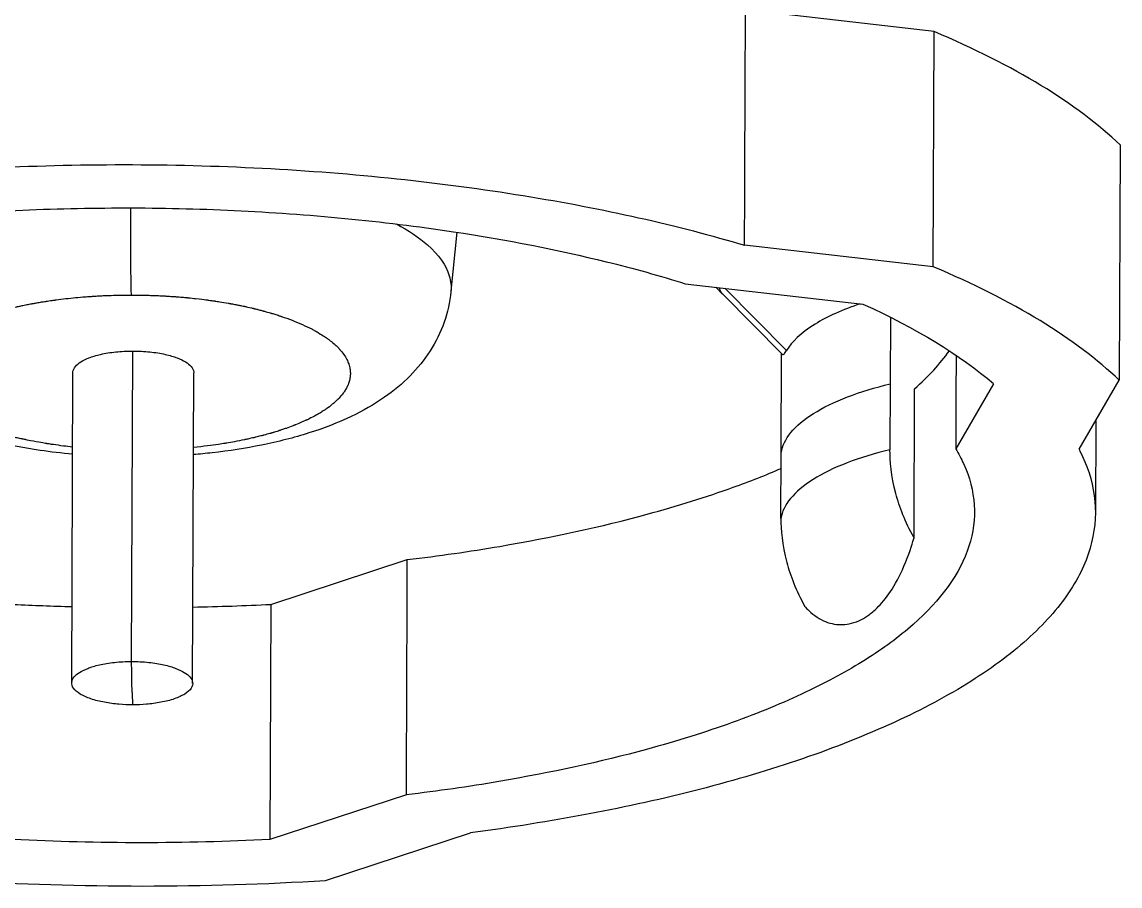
# Model space of a CAD drawing. Header units: millimetres. Extents: x 48717 to 75522, y 76128 to 88842.
# Drawn here: x 58819.4 to 58928.4, y 81552.2 to 81638 of the extents above; entities that cross this region are included whole.
import ezdxf

# ---------------------------------------------------------------- set-up
doc = ezdxf.new("R2010")
doc.units = ezdxf.units.MM
doc.layers.add('Top (Plan) View2-DV90-S1B-001a', color=140, linetype='Continuous')

# ---------------------------------------------------------------- blocks, each defined once
blk = doc.blocks.new('*U863')
at = {"layer": 'Top (Plan) View2-DV90-S1B-001a', "color": 0, "linetype": 'ByBlock', "lineweight": -2}
for p, q in [((58909.94, 81637.03), (58891.21, 81639.18)), ((58909.85, 81613.69), (58909.94, 81637.03)), ((58928.38, 81625.78), (58928.29, 81602.44)), ((58862.56, 81617.12), (58861.99, 81611.26)), ((58909.85, 81613.69), (58891.12, 81615.83)), ((58885.24, 81612.01), (58902.87, 81609.99)), ((58888.94, 81610.99), (58888.28, 81611.66)), ((58888.97, 81610.97), (58894.9, 81604.99)), ((58895.29, 81605.39), (58889.17, 81611.56)), ((58905.6, 81608.68), (58905.58, 81602.08)), ((58830.3, 81574.52), (58830.42, 81605.33)), ((58894.76, 81595.26), (58894.79, 81605.1)), ((58824.36, 81572.39), (58824.48, 81603.21)), ((58836.36, 81572.35), (58836.48, 81603.16)), ((58924.32, 81595.58), (58928.29, 81602.44)), ((58905.58, 81602.08), (58905.55, 81595.54)), ((58907.97, 81595.05), (58907.99, 81601.58)), ((58915.81, 81602.09), (58912.07, 81595.64)), ((58925.96, 81598.42), (58925.93, 81589.28)), ((58894.73, 81588.72), (58894.76, 81595.26)), ((58844.11, 81580.19), (58857.66, 81584.63)), ((58844.11, 81580.19), (58844.02, 81556.85)), ((58857.57, 81561.29), (58844.02, 81556.85)), ((58849.53, 81552.8), (58863.93, 81557.52))]:
    blk.add_line(p, q, dxfattribs=at)
at = {"layer": 'Top (Plan) View2-DV90-S1B-001a', "color": 0, "linetype": 'ByBlock', "lineweight": -2, "extrusion": (0, 0, -1)}
for centre, major_axis, ratio, start_param, end_param in [((58870.12, 81597.89), (51.99, -7.92), 0.394714, -0.950863, -0.560735), ((58830.86, 81573.15), (65.7, -0.12), 0.252886, 1.368685, 1.758814)]:
    blk.add_ellipse(centre, major_axis=major_axis, ratio=ratio, start_param=start_param, end_param=end_param, dxfattribs=at)
at = {"layer": 'Top (Plan) View2-DV90-S1B-001a', "color": 0, "linetype": 'ByBlock', "lineweight": -2}
for start_param, end_param in [(-1.758814, -1.670318), (-1.4874, -1.368685)]:
    blk.add_ellipse((58830.95, 81596.49), major_axis=(65.7, -0.12), ratio=0.252886, start_param=start_param, end_param=end_param, dxfattribs=at)
for points, knots in [([(58891.12, 81615.83), (58891.14, 81619.72), (58891.15, 81623.61), (58891.18, 81631.39), (58891.2, 81635.28), (58891.21, 81639.18)], [-2.500147, -2.500147, -2.500147, -2.500147, -1.250147, -1.250147, -0.000147, -0.000147, -0.000147, -0.000147]), ([(58928.38, 81625.78), (58926.25, 81627.82), (58923.61, 81629.81), (58917.44, 81633.57), (58913.89, 81635.37), (58909.94, 81637.03)], [-3.64303, -3.64303, -3.64303, -3.64303, -1.821515, -1.821515, 0, 0, 0, 0]), ([(58768.36, 81615.83), (58768.48, 81615.87), (58768.59, 81615.9), (58771.81, 81616.87), (58775.16, 81617.75), (58782.3, 81619.37), (58786.1, 81620.11), (58794.06, 81621.41), (58798.23, 81621.97), (58806.85, 81622.89), (58811.3, 81623.24), (58820.34, 81623.71), (58824.94, 81623.83), (58834.13, 81623.83), (58838.74, 81623.71), (58847.8, 81623.24), (58852.27, 81622.89), (58860.94, 81621.97), (58865.14, 81621.41), (58873.17, 81620.11), (58877, 81619.37), (58884.36, 81617.72), (58887.87, 81616.8), (58891.12, 81615.83)], [-3.843407, -3.843407, -3.843407, -3.843407, -3.832315, -3.832315, -3.537522, -3.537522, -3.242728, -3.242728, -2.947935, -2.947935, -2.653141, -2.653141, -2.358348, -2.358348, -2.063554, -2.063554, -1.768761, -1.768761, -1.473967, -1.473967, -1.179174, -1.179174, -0.873245, -0.873245, -0.873245, -0.873245]), ([(58774.45, 81612.01), (58775.48, 81612.34), (58776.54, 81612.66), (58780.58, 81613.83), (58783.72, 81614.61), (58790.27, 81616.02), (58793.68, 81616.64), (58804.18, 81618.24), (58811.53, 81618.94), (58820.64, 81619.37), (58822.46, 81619.43), (58827.87, 81619.55), (58831.42, 81619.56), (58836.84, 81619.43), (58838.66, 81619.37), (58844.14, 81619.11), (58847.81, 81618.85), (58855.1, 81618.15), (58858.71, 81617.7), (58867.53, 81616.37), (58872.63, 81615.37), (58880.13, 81613.52), (58882.75, 81612.79), (58885.24, 81612.01)], [1.300813, 1.300813, 1.300813, 1.300813, 1.481966, 1.481966, 1.975955, 1.975955, 2.469944, 2.469944, 3.457922, 3.457922, 3.704916, 3.704916, 4.198905, 4.198905, 4.445899, 4.445899, 4.939888, 4.939888, 5.433877, 5.433877, 6.17486, 6.17486, 6.602891, 6.602891, 6.602891, 6.602891]), ([(58830.28, 81610.89), (58830.27, 81611.29), (58830.26, 81611.9), (58830.24, 81613.14), (58830.24, 81613.61), (58830.23, 81614.89), (58830.22, 81615.74), (58830.22, 81617.55), (58830.21, 81618.5), (58830.21, 81619.47), (58830.21, 81619.5), (58830.21, 81619.53)], [0, 0, 0, 0, 0.25, 0.25, 0.375, 0.375, 0.5625, 0.5625, 0.75, 0.75, 0.7563307, 0.7563307, 0.7563307, 0.7563307]), ([(58856.58, 81617.94), (58857.8, 81617.29), (58860.28, 81615.63), (58861.89, 81613.29), (58862.03, 81611.73), (58861.98, 81611.22)], [0.15764389, 0.15764389, 0.15764389, 0.15764389, 0.1875, 0.22916667, 0.25077925, 0.25077925, 0.25077925, 0.25077925]), ([(58928.29, 81602.44), (58926.16, 81604.48), (58923.52, 81606.46), (58917.35, 81610.23), (58913.8, 81612.03), (58909.85, 81613.69)], [-3.64303, -3.64303, -3.64303, -3.64303, -1.821515, -1.821515, 0, 0, 0, 0]), ([(58824.45, 81595.09), (58823.36, 81595.19), (58822.28, 81595.32), (58819.68, 81595.69), (58818.17, 81595.97), (58815.24, 81596.65), (58813.82, 81597.05), (58811.05, 81598), (58809.71, 81598.55), (58807.12, 81599.87), (58805.87, 81600.64), (58803.63, 81602.41), (58802.63, 81603.38), (58801.03, 81605.51), (58800.4, 81606.6), (58799.51, 81608.81), (58799.21, 81609.94), (58799.06, 81611.2), (58799.05, 81611.33), (58799.04, 81611.46)], [6.306605, 6.306605, 6.306605, 6.306605, 9.641924, 9.641924, 14.551106, 14.551106, 19.56342, 19.56342, 24.820238, 24.820238, 30.308588, 30.308588, 35.529176, 35.529176, 39.944889, 39.944889, 43.906915, 43.906915, 44.368484, 44.368484, 44.368484, 44.368484]), ([(58861.98, 81611.22), (58861.89, 81610.19), (58861.65, 81609.16), (58860.96, 81607.18), (58860.49, 81606.23), (58859.35, 81604.45), (58858.67, 81603.62), (58857.17, 81602.08), (58856.31, 81601.37), (58854.35, 81600.02), (58853.24, 81599.39), (58850.76, 81598.2), (58849.37, 81597.66), (58846.41, 81596.73), (58844.84, 81596.33), (58841.63, 81595.68), (58839.98, 81595.42), (58837.69, 81595.16), (58837.07, 81595.1), (58836.45, 81595.05)], [0, 0, 0, 0, 3.60878, 3.60878, 7.306359, 7.306359, 11.177555, 11.177555, 15.331556, 15.331556, 20.104055, 20.104055, 25.481592, 25.481592, 30.916539, 30.916539, 36.156139, 36.156139, 38.065031, 38.065031, 38.065031, 38.065031]), ([(58888.97, 81610.97), (58888.96, 81610.97), (58888.96, 81610.98), (58888.95, 81610.98), (58888.91, 81611.03), (58888.87, 81611.07), (58888.84, 81611.11), (58888.81, 81611.16), (58888.78, 81611.21), (58888.76, 81611.25), (58888.74, 81611.27), (58888.73, 81611.29), (58888.73, 81611.32), (58888.72, 81611.33), (58888.72, 81611.34), (58888.71, 81611.35), (58888.71, 81611.36), (58888.71, 81611.36), (58888.71, 81611.37), (58888.71, 81611.37), (58888.7, 81611.38), (58888.7, 81611.38), (58888.68, 81611.46), (58888.67, 81611.54), (58888.68, 81611.61)], [0.5580454, 0.5580454, 0.5580454, 0.5580454, 0.5651035, 0.5651035, 0.5651035, 0.625, 0.625, 0.625, 0.6875, 0.6875, 0.6875, 0.71875, 0.71875, 0.71875, 0.734375, 0.734375, 0.734375, 0.7421875, 0.7421875, 0.7421875, 0.75, 0.75, 0.75, 0.8510389, 0.8510389, 0.8510389, 0.8510389]), ([(58824.45, 81595.8), (58824.13, 81595.84), (58823.83, 81595.87), (58823.19, 81595.95), (58822.86, 81596), (58822.42, 81596.06), (58822.27, 81596.08), (58822.07, 81596.12), (58821.97, 81596.13), (58821.86, 81596.15), (58821.81, 81596.16), (58821.78, 81596.16), (58821.77, 81596.16), (58821.76, 81596.16), (58821.76, 81596.17), (58821.62, 81596.19), (58821.39, 81596.23), (58820.78, 81596.33), (58820.39, 81596.41), (58819.82, 81596.52), (58819.7, 81596.55), (58819.56, 81596.58), (58819.55, 81596.58), (58819.52, 81596.59), (58819.51, 81596.59), (58819.48, 81596.6), (58819.41, 81596.61), (58819.18, 81596.66), (58818.99, 81596.7), (58818.77, 81596.75), (58818.66, 81596.78), (58818.56, 81596.8), (58818.52, 81596.82), (58818.5, 81596.82), (58818.47, 81596.83), (58818.31, 81596.87), (58818, 81596.94), (58817.72, 81597.02), (58817.43, 81597.1), (58817.29, 81597.14), (58816.88, 81597.25), (58816.62, 81597.33), (58815.85, 81597.57), (58815.37, 81597.74), (58814.46, 81598.08), (58814.04, 81598.26), (58813.26, 81598.61), (58812.9, 81598.79), (58812.24, 81599.15), (58811.93, 81599.33), (58811.35, 81599.7), (58811.09, 81599.89), (58810.77, 81600.15), (58810.68, 81600.22), (58810.57, 81600.32), (58810.51, 81600.37), (58810.48, 81600.39), (58810.47, 81600.41), (58810.47, 81600.41), (58810.44, 81600.43), (58810.4, 81600.47), (58810.32, 81600.55), (58810.29, 81600.58), (58810.23, 81600.63), (58810.2, 81600.66), (58810.17, 81600.69), (58810.15, 81600.71), (58810.14, 81600.72), (58810.14, 81600.73), (58809.99, 81600.88), (58809.87, 81601.02), (58809.74, 81601.19), (58809.7, 81601.24), (58809.65, 81601.31), (58809.62, 81601.34), (58809.6, 81601.38), (58809.59, 81601.39), (58809.58, 81601.4), (58809.58, 81601.41), (58809.58, 81601.41), (58809.57, 81601.41), (58809.54, 81601.46), (58809.49, 81601.54), (58809.38, 81601.72), (58809.34, 81601.79), (58809.28, 81601.9), (58809.26, 81601.95), (58809.23, 81602.01), (58809.22, 81602.05), (58809.2, 81602.09), (58809.19, 81602.11), (58809.18, 81602.12), (58809.18, 81602.12), (58809.18, 81602.13), (58809.18, 81602.13), (58809.13, 81602.25), (58809.07, 81602.44), (58809.01, 81602.66), (58808.99, 81602.77), (58808.98, 81602.84), (58808.98, 81602.87), (58808.97, 81602.88), (58808.97, 81602.89), (58808.97, 81602.92), (58808.95, 81603.03), (58808.95, 81603.26), (58808.95, 81603.29), (58808.95, 81603.32), (58808.95, 81603.32), (58808.95, 81603.33), (58808.95, 81603.33), (58808.95, 81603.34), (58808.95, 81603.36), (58808.95, 81603.42), (58808.96, 81603.47), (58808.97, 81603.58), (58808.98, 81603.64), (58808.99, 81603.72), (58808.99, 81603.75), (58809, 81603.77), (58809, 81603.78), (58809, 81603.78), (58809, 81603.78), (58809, 81603.78), (58809, 81603.79), (58809.01, 81603.81), (58809.01, 81603.85), (58809.02, 81603.89), (58809.05, 81604.01), (58809.08, 81604.11), (58809.17, 81604.35), (58809.22, 81604.48), (58809.29, 81604.62), (58809.31, 81604.65), (58809.32, 81604.68), (58809.32, 81604.68), (58809.33, 81604.69), (58809.33, 81604.69), (58809.33, 81604.69), (58809.33, 81604.7), (58809.34, 81604.72), (58809.37, 81604.78), (58809.48, 81604.96), (58809.68, 81605.26), (58809.95, 81605.58), (58810.17, 81605.81), (58810.3, 81605.94), (58810.37, 81606), (58810.41, 81606.04), (58810.41, 81606.04), (58810.41, 81606.04), (58810.48, 81606.11), (58810.71, 81606.3), (58810.8, 81606.38), (58810.98, 81606.52), (58811.05, 81606.57), (58811.16, 81606.65), (58811.22, 81606.69), (58811.29, 81606.74), (58811.33, 81606.77), (58811.35, 81606.78), (58811.36, 81606.79), (58811.36, 81606.79), (58811.36, 81606.79), (58811.52, 81606.9), (58811.69, 81607.01), (58811.99, 81607.19), (58812.09, 81607.25), (58812.25, 81607.35), (58812.34, 81607.39), (58812.44, 81607.45), (58812.49, 81607.48), (58812.52, 81607.49), (58812.53, 81607.5), (58812.54, 81607.5), (58812.76, 81607.62), (58812.98, 81607.73), (58813.32, 81607.9), (58813.44, 81607.95), (58813.62, 81608.03), (58813.71, 81608.07), (58813.82, 81608.12), (58813.88, 81608.15), (58813.91, 81608.16), (58813.93, 81608.17), (58813.93, 81608.17), (58814.05, 81608.22), (58814.23, 81608.29), (58814.62, 81608.45), (58814.76, 81608.5), (58815.01, 81608.6), (58815.1, 81608.63), (58815.24, 81608.68), (58815.32, 81608.7), (58815.4, 81608.73), (58815.45, 81608.75), (58815.47, 81608.76), (58815.48, 81608.76), (58815.49, 81608.76), (58815.49, 81608.77), (58816.04, 81608.95), (58816.61, 81609.13), (58817.49, 81609.37), (58817.79, 81609.45), (58818.15, 81609.54), (58818.21, 81609.56), (58818.27, 81609.57), (58818.28, 81609.57), (58818.28, 81609.57), (58818.28, 81609.57), (58818.32, 81609.58), (58818.36, 81609.59), (58818.51, 81609.63), (58818.66, 81609.66), (58818.94, 81609.73), (58819.05, 81609.75), (58819.22, 81609.79), (58819.28, 81609.8), (58819.41, 81609.83), (58819.45, 81609.84), (58819.7, 81609.89), (58819.88, 81609.93), (58820.19, 81609.99), (58820.33, 81610.01), (58820.46, 81610.04), (58820.48, 81610.04), (58820.5, 81610.05), (58820.52, 81610.05), (58820.53, 81610.05), (58820.58, 81610.06), (58820.7, 81610.08), (58820.97, 81610.13), (58821.31, 81610.19), (58821.56, 81610.23), (58821.66, 81610.24), (58821.66, 81610.24), (58821.67, 81610.24), (58821.68, 81610.25), (58821.7, 81610.25), (58821.79, 81610.26), (58821.91, 81610.28), (58822.19, 81610.32), (58822.29, 81610.34), (58822.47, 81610.36), (58822.57, 81610.38), (58822.69, 81610.39), (58822.75, 81610.4), (58822.78, 81610.41), (58822.8, 81610.41), (58822.81, 81610.41), (58822.81, 81610.41), (58823.46, 81610.5), (58824.1, 81610.57), (58825.06, 81610.66), (58825.38, 81610.69), (58825.77, 81610.72), (58825.89, 81610.73), (58826.02, 81610.74), (58826.07, 81610.74), (58826.09, 81610.74), (58826.1, 81610.74), (58826.12, 81610.74), (58826.23, 81610.75), (58826.38, 81610.76), (58826.69, 81610.78), (58826.88, 81610.79), (58827.11, 81610.81), (58827.14, 81610.81), (58827.19, 81610.81), (58827.21, 81610.81), (58827.27, 81610.81), (58827.39, 81610.82), (58827.51, 81610.83), (58827.91, 81610.84), (58828.22, 81610.85), (58828.58, 81610.87), (58828.66, 81610.87), (58828.74, 81610.87), (58828.75, 81610.87), (58828.76, 81610.87), (58828.77, 81610.87), (58828.81, 81610.87), (58828.91, 81610.87), (58828.99, 81610.88), (58829.26, 81610.88), (58829.45, 81610.88), (58829.94, 81610.89), (58830.16, 81610.89), (58830.28, 81610.89)], [0.5407226, 0.5407226, 0.5407226, 0.5407226, 0.5468758, 0.5468758, 0.5546883, 0.5546883, 0.5585946, 0.5585946, 0.5605477, 0.5615243, 0.5620125, 0.5622567, 0.5623787, 0.5623787, 0.5625008, 0.5625008, 0.5703133, 0.5703133, 0.5781258, 0.5781258, 0.5800789, 0.5800789, 0.580323, 0.580323, 0.5805672, 0.5805672, 0.5810555, 0.582032, 0.5859383, 0.5859383, 0.5878914, 0.588868, 0.588868, 0.5893562, 0.5893562, 0.5898445, 0.5937508, 0.597657, 0.597657, 0.6015632, 0.6015632, 0.6093757, 0.6093757, 0.6250007, 0.6250007, 0.6406257, 0.6406257, 0.6562506, 0.6562506, 0.6718756, 0.6718756, 0.6875006, 0.6875006, 0.6914068, 0.6933599, 0.6943365, 0.695252, 0.695252, 0.6953131, 0.6953131, 0.6992193, 0.6992193, 0.7011724, 0.7011724, 0.702149, 0.7026373, 0.7028814, 0.7028814, 0.7031256, 0.7031256, 0.710938, 0.710938, 0.7148443, 0.7148443, 0.7167974, 0.717774, 0.7182622, 0.7185064, 0.7186285, 0.7186285, 0.7187505, 0.7187505, 0.726563, 0.726563, 0.7304693, 0.7304693, 0.7324224, 0.7324224, 0.7333989, 0.7338872, 0.7341314, 0.7342534, 0.7343145, 0.7343145, 0.7343755, 0.7343755, 0.742188, 0.7460942, 0.7480473, 0.7490239, 0.7499394, 0.7499394, 0.7500005, 0.7500005, 0.757813, 0.757813, 0.7587895, 0.7587895, 0.7589116, 0.7589116, 0.7590337, 0.7590337, 0.7592778, 0.7597661, 0.7617192, 0.7617192, 0.7656254, 0.7656254, 0.7675786, 0.7675786, 0.7678227, 0.7678227, 0.7678837, 0.7678837, 0.7679448, 0.7680668, 0.7685551, 0.7695317, 0.7695317, 0.7734379, 0.7734379, 0.7812504, 0.7812504, 0.7851566, 0.7851566, 0.7856449, 0.785706, 0.785706, 0.785767, 0.785767, 0.7861332, 0.7871098, 0.7890629, 0.7968754, 0.8046879, 0.8085941, 0.8105472, 0.8124698, 0.8124698, 0.8125003, 0.8125003, 0.8203128, 0.8203128, 0.8242191, 0.8242191, 0.8261722, 0.8261722, 0.8271488, 0.827637, 0.8278812, 0.8280032, 0.8280948, 0.8280948, 0.8281253, 0.8281253, 0.8359378, 0.8359378, 0.839844, 0.839844, 0.8417972, 0.8427737, 0.843262, 0.8435062, 0.8435062, 0.8437503, 0.8437503, 0.8515628, 0.8515628, 0.855469, 0.855469, 0.8574221, 0.8583987, 0.858887, 0.8593142, 0.8593142, 0.8593753, 0.8593753, 0.8671877, 0.8671877, 0.871094, 0.871094, 0.8730471, 0.8730471, 0.8740237, 0.874512, 0.8747561, 0.8748782, 0.8749392, 0.8749392, 0.8750002, 0.8750002, 0.8906252, 0.8906252, 0.8984377, 0.8984377, 0.8999025, 0.8999025, 0.9000246, 0.9000246, 0.9001467, 0.9003908, 0.9023439, 0.9023439, 0.9062502, 0.9062502, 0.9082033, 0.9082033, 0.9091799, 0.9091799, 0.9101564, 0.9101564, 0.9140627, 0.9140627, 0.9179689, 0.9179689, 0.9184572, 0.9187013, 0.9187013, 0.9189455, 0.9189455, 0.919922, 0.9218751, 0.9257814, 0.9281007, 0.9281007, 0.9282228, 0.9282228, 0.9287111, 0.9296876, 0.9296876, 0.9335939, 0.9335939, 0.935547, 0.935547, 0.9365236, 0.9370118, 0.937256, 0.937378, 0.9374696, 0.9374696, 0.9375001, 0.9375001, 0.9531251, 0.9531251, 0.9609376, 0.9609376, 0.9628907, 0.9638673, 0.9641114, 0.9641114, 0.9643555, 0.9643555, 0.9648438, 0.9687501, 0.9687501, 0.9726563, 0.9726563, 0.9731446, 0.9731446, 0.9736329, 0.9736329, 0.9746094, 0.9765625, 0.9765625, 0.984375, 0.984375, 0.9863282, 0.9865723, 0.9865723, 0.9866944, 0.9866944, 0.9868164, 0.9873047, 0.9882813, 0.9882813, 0.9921875, 0.9921875, 1, 1, 1, 1]), ([(58830.28, 81610.89), (58830.46, 81610.89), (58830.62, 81610.89), (58830.77, 81610.89), (58830.84, 81610.89), (58830.91, 81610.89), (58830.98, 81610.88), (58831.01, 81610.88), (58831.04, 81610.88), (58831.07, 81610.88), (58831.09, 81610.88), (58831.1, 81610.88), (58831.12, 81610.88), (58831.12, 81610.88), (58831.13, 81610.88), (58831.14, 81610.88), (58831.15, 81610.88), (58831.15, 81610.88), (58831.16, 81610.88), (58831.31, 81610.88), (58831.46, 81610.88), (58831.61, 81610.87), (58831.69, 81610.87), (58831.76, 81610.87), (58831.84, 81610.87), (58831.86, 81610.87), (58831.88, 81610.87), (58831.9, 81610.87), (58831.92, 81610.87), (58831.93, 81610.87), (58831.95, 81610.87), (58831.98, 81610.87), (58832.02, 81610.86), (58832.05, 81610.86), (58832.05, 81610.86), (58832.06, 81610.86), (58832.06, 81610.86), (58832.19, 81610.86), (58832.4, 81610.85), (58832.68, 81610.84), (58832.72, 81610.84), (58832.77, 81610.84), (58832.82, 81610.84), (58832.85, 81610.83), (58832.88, 81610.83), (58832.9, 81610.83), (58832.92, 81610.83), (58832.93, 81610.83), (58832.94, 81610.83), (58832.95, 81610.83), (58832.96, 81610.83), (58832.96, 81610.83), (58832.97, 81610.83), (58832.98, 81610.83), (58832.98, 81610.83), (58833.14, 81610.82), (58833.3, 81610.81), (58833.45, 81610.81), (58833.49, 81610.8), (58833.54, 81610.8), (58833.58, 81610.8), (58833.62, 81610.8), (58833.65, 81610.79), (58833.69, 81610.79), (58833.76, 81610.79), (58833.83, 81610.78), (58833.91, 81610.78), (58833.91, 81610.78), (58833.92, 81610.78), (58833.92, 81610.78), (58834.08, 81610.77), (58834.3, 81610.75), (58834.58, 81610.73), (58834.58, 81610.73), (58834.59, 81610.73), (58834.6, 81610.73), (58834.64, 81610.73), (58834.68, 81610.73), (58834.72, 81610.72), (58834.74, 81610.72), (58834.77, 81610.72), (58834.79, 81610.72), (58834.81, 81610.72), (58834.82, 81610.72), (58834.83, 81610.72), (58834.84, 81610.71), (58834.84, 81610.71), (58834.85, 81610.71), (58834.86, 81610.71), (58834.87, 81610.71), (58834.87, 81610.71), (58834.97, 81610.7), (58835.08, 81610.7), (58835.19, 81610.69), (58835.23, 81610.68), (58835.27, 81610.68), (58835.32, 81610.68), (58835.4, 81610.67), (58835.48, 81610.66), (58835.57, 81610.65), (58835.61, 81610.65), (58835.65, 81610.65), (58835.7, 81610.64), (58835.72, 81610.64), (58835.74, 81610.64), (58835.76, 81610.64), (58835.77, 81610.63), (58835.78, 81610.63), (58835.79, 81610.63), (58835.8, 81610.63), (58835.81, 81610.63), (58835.82, 81610.63), (58835.84, 81610.63), (58835.88, 81610.62), (58835.91, 81610.62), (58836.19, 81610.59), (58836.44, 81610.57), (58836.65, 81610.54), (58837.15, 81610.49), (58837.48, 81610.45), (58837.67, 81610.42), (58837.69, 81610.42), (58837.71, 81610.42), (58837.72, 81610.42), (58837.73, 81610.41), (58837.74, 81610.41), (58837.74, 81610.41), (58837.75, 81610.41), (58837.75, 81610.41), (58837.75, 81610.41), (58837.76, 81610.41), (58837.76, 81610.41), (58837.76, 81610.41), (58837.76, 81610.41), (58837.76, 81610.41), (58837.76, 81610.41), (58837.76, 81610.41), (58837.76, 81610.41), (58837.76, 81610.41), (58837.76, 81610.41), (58837.76, 81610.41), (58837.76, 81610.41), (58837.77, 81610.41), (58837.81, 81610.4), (58837.84, 81610.4), (58837.88, 81610.39), (58837.92, 81610.39), (58837.96, 81610.38), (58838.17, 81610.35), (58838.33, 81610.33), (58838.41, 81610.32), (58838.47, 81610.31), (58838.5, 81610.31), (58838.5, 81610.31), (58838.5, 81610.31), (58838.51, 81610.31), (58838.52, 81610.31), (58838.52, 81610.3), (58838.53, 81610.3), (58838.54, 81610.3), (58838.55, 81610.3), (58838.57, 81610.3), (58838.59, 81610.29), (58838.79, 81610.26), (58839.23, 81610.2), (58839.92, 81610.08), (58839.93, 81610.07), (58839.95, 81610.07), (58839.97, 81610.07), (58839.98, 81610.07), (58839.98, 81610.07), (58839.99, 81610.06), (58839.99, 81610.06), (58840, 81610.06), (58840, 81610.06), (58840.02, 81610.06), (58840.04, 81610.05), (58840.06, 81610.05), (58840.09, 81610.04), (58840.13, 81610.04), (58840.16, 81610.03), (58840.17, 81610.03), (58840.17, 81610.03), (58840.18, 81610.03), (58840.34, 81610), (58840.5, 81609.97), (58840.66, 81609.94), (58840.7, 81609.93), (58840.74, 81609.92), (58840.79, 81609.91), (58840.9, 81609.89), (58841.02, 81609.87), (58841.13, 81609.84), (58841.21, 81609.83), (58841.29, 81609.81), (58841.37, 81609.79), (58841.41, 81609.79), (58841.45, 81609.78), (58841.49, 81609.77), (58841.52, 81609.76), (58841.56, 81609.75), (58841.6, 81609.75), (58841.61, 81609.74), (58841.61, 81609.74), (58841.62, 81609.74), (58841.7, 81609.72), (58841.89, 81609.68), (58842.19, 81609.61), (58842.24, 81609.6), (58842.29, 81609.59), (58842.35, 81609.57), (58842.38, 81609.57), (58842.41, 81609.56), (58842.44, 81609.55), (58842.45, 81609.55), (58842.47, 81609.54), (58842.48, 81609.54), (58842.49, 81609.54), (58842.5, 81609.54), (58842.51, 81609.53), (58842.51, 81609.53), (58842.52, 81609.53), (58842.52, 81609.53), (58842.52, 81609.53), (58842.53, 81609.53), (58842.53, 81609.53), (58842.64, 81609.5), (58842.74, 81609.48), (58842.84, 81609.45), (58842.84, 81609.45), (58842.84, 81609.45), (58842.84, 81609.45), (58842.9, 81609.43), (58842.96, 81609.42), (58843.02, 81609.4), (58843.1, 81609.38), (58843.17, 81609.37), (58843.24, 81609.35), (58843.27, 81609.34), (58843.31, 81609.33), (58843.34, 81609.32), (58843.36, 81609.31), (58843.37, 81609.31), (58843.39, 81609.31), (58843.4, 81609.3), (58843.41, 81609.3), (58843.42, 81609.3), (58843.42, 81609.3), (58843.43, 81609.3), (58843.43, 81609.29), (58843.44, 81609.29), (58843.44, 81609.29), (58843.44, 81609.29), (58843.45, 81609.29), (58843.49, 81609.28), (58843.56, 81609.26), (58843.68, 81609.23), (58843.87, 81609.17), (58844.13, 81609.1), (58844.16, 81609.09), (58844.19, 81609.08), (58844.22, 81609.07), (58844.24, 81609.06), (58844.25, 81609.06), (58844.27, 81609.05), (58844.28, 81609.05), (58844.29, 81609.05), (58844.29, 81609.05), (58844.3, 81609.05), (58844.3, 81609.04), (58844.31, 81609.04), (58844.31, 81609.04), (58844.32, 81609.04), (58844.32, 81609.04), (58844.45, 81609), (58844.59, 81608.96), (58844.73, 81608.91), (58844.8, 81608.89), (58844.87, 81608.87), (58844.95, 81608.84), (58844.98, 81608.83), (58845.02, 81608.82), (58845.06, 81608.8), (58845.08, 81608.8), (58845.09, 81608.79), (58845.11, 81608.79), (58845.12, 81608.78), (58845.13, 81608.78), (58845.14, 81608.78), (58845.15, 81608.77), (58845.16, 81608.77), (58845.17, 81608.77), (58845.89, 81608.52), (58846.59, 81608.25), (58847.26, 81607.95), (58847.57, 81607.81), (58847.87, 81607.67), (58848.17, 81607.52), (58848.28, 81607.46), (58848.4, 81607.4), (58848.51, 81607.33), (58848.52, 81607.33), (58848.54, 81607.32), (58848.55, 81607.31), (58848.56, 81607.31), (58848.56, 81607.3), (58848.57, 81607.3), (58848.58, 81607.29), (58848.59, 81607.29), (58848.6, 81607.28), (58848.63, 81607.26), (58848.67, 81607.24), (58848.7, 81607.23), (58848.77, 81607.19), (58848.83, 81607.15), (58848.89, 81607.11), (58849.31, 81606.86), (58849.61, 81606.66), (58849.82, 81606.5), (58849.85, 81606.48), (58849.88, 81606.46), (58849.91, 81606.44), (58850.04, 81606.34), (58850.21, 81606.2), (58850.4, 81606.04), (58850.52, 81605.93), (58850.66, 81605.81), (58850.79, 81605.67), (58850.81, 81605.65), (58850.83, 81605.63), (58850.85, 81605.6), (58850.86, 81605.6), (58850.86, 81605.6), (58850.86, 81605.59), (58850.86, 81605.59), (58850.87, 81605.59), (58850.87, 81605.59), (58850.87, 81605.58), (58850.88, 81605.58), (58850.88, 81605.58), (58850.89, 81605.57), (58850.9, 81605.56), (58850.9, 81605.55), (58850.93, 81605.52), (58850.96, 81605.48), (58850.99, 81605.45), (58851.05, 81605.38), (58851.11, 81605.32), (58851.16, 81605.25), (58851.43, 81604.92), (58851.63, 81604.58), (58851.77, 81604.26), (58851.79, 81604.2), (58851.82, 81604.13), (58851.84, 81604.06), (58851.86, 81604.02), (58851.87, 81603.97), (58851.89, 81603.93), (58851.89, 81603.93), (58851.89, 81603.93), (58851.89, 81603.92), (58851.91, 81603.84), (58851.93, 81603.75), (58851.95, 81603.67), (58851.96, 81603.63), (58851.96, 81603.59), (58851.97, 81603.56), (58851.97, 81603.55), (58851.97, 81603.55), (58851.97, 81603.55), (58851.97, 81603.55), (58851.97, 81603.55), (58851.97, 81603.55), (58851.97, 81603.55), (58851.97, 81603.55), (58851.97, 81603.54), (58851.97, 81603.54), (58851.97, 81603.53), (58851.98, 81603.52), (58851.98, 81603.47), (58852, 81603.38), (58852, 81603.23), (58852, 81603.23), (58852, 81603.22), (58852, 81603.22), (58852, 81603.22), (58852, 81603.21), (58852, 81603.21), (58852.01, 81603.21), (58852.01, 81603.2), (58852.01, 81603.2), (58852.01, 81603.19), (58852.01, 81603.18), (58852.01, 81603.17), (58852.01, 81603.17), (58852.01, 81603.17), (58852.01, 81603.16), (58852.01, 81603.13), (58852.01, 81603.09), (58852.01, 81603.06), (58852.01, 81603.03), (58852, 81603), (58852, 81602.97), (58852, 81602.95), (58852, 81602.94), (58852, 81602.92), (58852, 81602.92), (58852, 81602.91), (58852, 81602.91), (58852, 81602.9), (58852, 81602.9), (58852, 81602.9), (58852, 81602.89), (58852, 81602.89), (58852, 81602.89), (58852, 81602.89), (58852, 81602.89), (58852, 81602.89), (58851.99, 81602.78), (58851.97, 81602.67), (58851.95, 81602.57), (58851.95, 81602.55), (58851.94, 81602.53), (58851.94, 81602.5), (58851.93, 81602.47), (58851.93, 81602.44), (58851.92, 81602.41), (58851.91, 81602.4), (58851.91, 81602.39), (58851.91, 81602.38), (58851.91, 81602.38), (58851.91, 81602.38), (58851.91, 81602.38), (58851.91, 81602.38), (58851.91, 81602.38), (58851.91, 81602.37), (58851.91, 81602.37), (58851.9, 81602.36), (58851.9, 81602.36), (58851.89, 81602.3), (58851.85, 81602.17), (58851.78, 81601.99), (58851.77, 81601.97), (58851.76, 81601.95), (58851.75, 81601.93), (58851.75, 81601.93), (58851.75, 81601.92), (58851.74, 81601.91), (58851.74, 81601.91), (58851.74, 81601.9), (58851.74, 81601.89), (58851.74, 81601.89), (58851.73, 81601.89), (58851.73, 81601.89), (58851.73, 81601.88), (58851.73, 81601.88), (58851.73, 81601.88), (58851.73, 81601.87), (58851.72, 81601.86), (58851.72, 81601.85), (58851.7, 81601.81), (58851.68, 81601.78), (58851.67, 81601.75), (58851.63, 81601.68), (58851.6, 81601.62), (58851.57, 81601.56), (58851.55, 81601.53), (58851.54, 81601.51), (58851.52, 81601.48), (58851.51, 81601.47), (58851.5, 81601.46), (58851.5, 81601.45), (58851.49, 81601.44), (58851.49, 81601.43), (58851.49, 81601.43), (58851.48, 81601.42), (58851.48, 81601.42), (58851.48, 81601.42), (58851.48, 81601.42), (58851.48, 81601.42), (58851.48, 81601.41), (58851.48, 81601.41), (58851.48, 81601.41), (58851.47, 81601.41), (58851.47, 81601.4), (58851.46, 81601.38), (58851.45, 81601.37), (58851.38, 81601.27), (58851.31, 81601.16), (58851.23, 81601.06), (58851.21, 81601.03), (58851.19, 81601.01), (58851.16, 81600.98), (58851.16, 81600.97), (58851.15, 81600.97), (58851.15, 81600.96), (58851.15, 81600.96), (58851.14, 81600.96), (58851.14, 81600.95), (58851.14, 81600.95), (58851.14, 81600.95), (58851.14, 81600.95), (58851.13, 81600.94), (58851.13, 81600.94), (58851.13, 81600.94), (58851.13, 81600.93), (58851.13, 81600.93), (58851.12, 81600.93), (58851.1, 81600.91), (58851.09, 81600.89), (58851.07, 81600.87), (58850.93, 81600.7), (58850.82, 81600.59), (58850.77, 81600.54), (58850.76, 81600.53), (58850.76, 81600.52), (58850.75, 81600.52), (58850.75, 81600.52), (58850.75, 81600.52), (58850.75, 81600.51), (58850.74, 81600.51), (58850.74, 81600.51), (58850.74, 81600.51), (58850.73, 81600.5), (58850.72, 81600.49), (58850.72, 81600.49), (58850.69, 81600.46), (58850.66, 81600.43), (58850.63, 81600.41), (58850.58, 81600.35), (58850.52, 81600.3), (58850.46, 81600.25), (58850.45, 81600.24), (58850.45, 81600.24), (58850.44, 81600.23), (58850.42, 81600.21), (58850.4, 81600.19), (58850.37, 81600.17), (58850.36, 81600.16), (58850.34, 81600.15), (58850.33, 81600.13), (58850.32, 81600.12), (58850.3, 81600.11), (58850.29, 81600.1), (58850.28, 81600.1), (58850.28, 81600.1), (58850.28, 81600.1), (58850.23, 81600.05), (58850.05, 81599.89), (58849.68, 81599.63), (58849.68, 81599.63), (58849.67, 81599.63), (58849.67, 81599.63), (58849.65, 81599.61), (58849.62, 81599.59), (58849.59, 81599.57), (58849.58, 81599.56), (58849.57, 81599.55), (58849.55, 81599.54), (58849.54, 81599.54), (58849.54, 81599.53), (58849.53, 81599.53), (58849.52, 81599.53), (58849.52, 81599.52), (58849.52, 81599.52), (58849.51, 81599.52), (58849.51, 81599.52), (58849.51, 81599.51), (58849.5, 81599.51), (58849.5, 81599.51), (58849.5, 81599.51), (58849.42, 81599.46), (58849.33, 81599.4), (58849.22, 81599.33), (58849.11, 81599.26), (58848.97, 81599.17), (58848.81, 81599.08), (58848.8, 81599.07), (58848.78, 81599.06), (58848.77, 81599.06), (58848.74, 81599.04), (58848.72, 81599.03), (58848.69, 81599.01), (58848.68, 81599.01), (58848.66, 81599), (58848.65, 81598.99), (58848.64, 81598.99), (58848.64, 81598.98), (58848.63, 81598.98), (58848.63, 81598.98), (58848.62, 81598.97), (58848.61, 81598.97), (58848.38, 81598.84), (58848.15, 81598.72), (58847.92, 81598.61), (58847.89, 81598.59), (58847.85, 81598.57), (58847.81, 81598.55), (58847.76, 81598.53), (58847.72, 81598.51), (58847.68, 81598.49), (58847.66, 81598.48), (58847.64, 81598.47), (58847.62, 81598.46), (58847.61, 81598.46), (58847.6, 81598.45), (58847.59, 81598.45), (58847.58, 81598.44), (58847.57, 81598.44), (58847.57, 81598.44), (58847.57, 81598.44), (58847.56, 81598.44), (58847.56, 81598.44), (58847.56, 81598.43), (58847.56, 81598.43), (58847.55, 81598.43), (58847.37, 81598.35), (58847.06, 81598.2), (58846.55, 81598), (58846.54, 81598), (58846.54, 81598), (58846.54, 81598), (58846.5, 81597.98), (58846.47, 81597.97), (58846.43, 81597.96), (58846.41, 81597.95), (58846.39, 81597.94), (58846.38, 81597.93), (58846.37, 81597.93), (58846.36, 81597.93), (58846.35, 81597.92), (58846.34, 81597.92), (58846.34, 81597.92), (58846.33, 81597.92), (58846.33, 81597.91), (58846.33, 81597.91), (58846.32, 81597.91), (58846.32, 81597.91), (58846.32, 81597.91), (58846.32, 81597.91), (58846.09, 81597.82), (58845.86, 81597.74), (58845.63, 81597.66), (58845.51, 81597.62), (58845.39, 81597.57), (58845.27, 81597.53), (58845.2, 81597.51), (58845.14, 81597.49), (58845.08, 81597.47), (58845.08, 81597.47), (58845.07, 81597.47), (58845.07, 81597.47), (58845.04, 81597.46), (58845.02, 81597.45), (58844.99, 81597.44), (58844.97, 81597.44), (58844.96, 81597.43), (58844.94, 81597.43), (58844.93, 81597.42), (58844.91, 81597.42), (58844.9, 81597.41), (58844.89, 81597.41), (58844.89, 81597.41), (58844.89, 81597.41), (58844.85, 81597.4), (58844.69, 81597.34), (58844.38, 81597.25), (58844.35, 81597.24), (58844.32, 81597.23), (58844.29, 81597.22), (58844.26, 81597.22), (58844.23, 81597.21), (58844.2, 81597.2), (58844.19, 81597.2), (58844.17, 81597.19), (58844.16, 81597.19), (58844.15, 81597.18), (58844.14, 81597.18), (58844.14, 81597.18), (58844.13, 81597.18), (58844.13, 81597.18), (58844.13, 81597.18), (58844.12, 81597.18), (58844.12, 81597.17), (58844.11, 81597.17), (58844.09, 81597.17), (58844.06, 81597.16), (58844.03, 81597.15), (58843.82, 81597.09), (58843.63, 81597.04), (58843.47, 81596.99), (58843.44, 81596.99), (58843.41, 81596.98), (58843.38, 81596.97), (58843.36, 81596.97), (58843.35, 81596.96), (58843.33, 81596.96), (58843.32, 81596.96), (58843.32, 81596.95), (58843.31, 81596.95), (58843.3, 81596.95), (58843.3, 81596.95), (58843.29, 81596.95), (58843.24, 81596.93), (58843.18, 81596.92), (58843.13, 81596.9), (58843.04, 81596.88), (58842.95, 81596.86), (58842.86, 81596.84), (58842.79, 81596.82), (58842.71, 81596.8), (58842.64, 81596.78), (58842.6, 81596.77), (58842.57, 81596.77), (58842.53, 81596.76), (58842.5, 81596.75), (58842.46, 81596.74), (58842.43, 81596.73), (58842.41, 81596.73), (58842.41, 81596.73), (58842.4, 81596.72), (58842.29, 81596.7), (58842.1, 81596.66), (58841.83, 81596.6), (58841.78, 81596.59), (58841.73, 81596.58), (58841.68, 81596.56), (58841.65, 81596.56), (58841.62, 81596.55), (58841.6, 81596.55), (58841.58, 81596.54), (58841.57, 81596.54), (58841.55, 81596.54), (58841.55, 81596.54), (58841.54, 81596.53), (58841.53, 81596.53), (58841.52, 81596.53), (58841.52, 81596.53), (58841.51, 81596.53), (58840.79, 81596.38), (58840.19, 81596.27), (58839.74, 81596.2), (58839.68, 81596.19), (58839.62, 81596.18), (58839.57, 81596.17), (58839.37, 81596.13), (58839.15, 81596.1), (58838.91, 81596.06), (58838.27, 81595.97), (58837.46, 81595.86), (58836.45, 81595.76)], [0, 0, 0, 0, 0.0039063, 0.0039063, 0.0039063, 0.0058594, 0.0058594, 0.0058594, 0.006836, 0.006836, 0.006836, 0.0073242, 0.0073242, 0.0073242, 0.0075684, 0.0075684, 0.0075684, 0.0078125, 0.0078125, 0.0078125, 0.0117188, 0.0117188, 0.0117188, 0.0136719, 0.0136719, 0.0136719, 0.0142165, 0.0142165, 0.0142165, 0.0146485, 0.0146485, 0.0146485, 0.015503, 0.015503, 0.015503, 0.015625, 0.015625, 0.015625, 0.021482, 0.021482, 0.021482, 0.022461, 0.022461, 0.022461, 0.0229493, 0.0229493, 0.0229493, 0.0231934, 0.0231934, 0.0231934, 0.0233155, 0.0233155, 0.0233155, 0.0234375, 0.0234375, 0.0234375, 0.0273438, 0.0273438, 0.0273438, 0.0284132, 0.0284132, 0.0284132, 0.0292969, 0.0292969, 0.0292969, 0.031128, 0.031128, 0.031128, 0.0312501, 0.0312501, 0.0312501, 0.0371094, 0.0371094, 0.0371094, 0.0372551, 0.0372551, 0.0372551, 0.038086, 0.038086, 0.038086, 0.0385743, 0.0385743, 0.0385743, 0.0388184, 0.0388184, 0.0388184, 0.0389405, 0.0389405, 0.0389405, 0.0390626, 0.0390626, 0.0390626, 0.0418914, 0.0418914, 0.0418914, 0.0429688, 0.0429688, 0.0429688, 0.044922, 0.044922, 0.044922, 0.0458985, 0.0458985, 0.0458985, 0.0463868, 0.0463868, 0.0463868, 0.0466309, 0.0466309, 0.0466309, 0.0468141, 0.0468141, 0.0468141, 0.0472876, 0.0472876, 0.0472876, 0.0513458, 0.0513458, 0.0513458, 0.060547, 0.060547, 0.060547, 0.0615236, 0.0615236, 0.0615236, 0.0620118, 0.0620118, 0.0620118, 0.062256, 0.062256, 0.062256, 0.0623706, 0.0623706, 0.0623706, 0.062428, 0.062428, 0.062428, 0.0624567, 0.0624567, 0.0624567, 0.0624853, 0.0624853, 0.0624853, 0.062788, 0.062788, 0.062788, 0.0633459, 0.0633459, 0.0633459, 0.0664064, 0.0664064, 0.0664064, 0.0683595, 0.0683595, 0.0683595, 0.0688478, 0.0688478, 0.0688478, 0.0693361, 0.0693361, 0.0693361, 0.0703126, 0.0703126, 0.0703126, 0.0800783, 0.0800783, 0.0800783, 0.0803224, 0.0803224, 0.0803224, 0.0804445, 0.0804445, 0.0804445, 0.0805666, 0.0805666, 0.0805666, 0.0810548, 0.0810548, 0.0810548, 0.0819047, 0.0819047, 0.0819047, 0.0820314, 0.0820314, 0.0820314, 0.0859377, 0.0859377, 0.0859377, 0.0869958, 0.0869958, 0.0869958, 0.0898439, 0.0898439, 0.0898439, 0.091797, 0.091797, 0.091797, 0.0927736, 0.0927736, 0.0927736, 0.0936891, 0.0936891, 0.0936891, 0.0940592, 0.0940592, 0.0940592, 0.0996096, 0.0996096, 0.0996096, 0.1005861, 0.1005861, 0.1005861, 0.1010744, 0.1010744, 0.1010744, 0.1013185, 0.1013185, 0.1013185, 0.1014406, 0.1014406, 0.1014406, 0.1015017, 0.1015017, 0.1015017, 0.1015627, 0.1015627, 0.1015627, 0.1039283, 0.1039283, 0.1039283, 0.1039964, 0.1039964, 0.1039964, 0.1054689, 0.1054689, 0.1054689, 0.1074221, 0.1074221, 0.1074221, 0.1083986, 0.1083986, 0.1083986, 0.1088869, 0.1088869, 0.1088869, 0.1091311, 0.1091311, 0.1091311, 0.1093142, 0.1093142, 0.1093142, 0.1094844, 0.1094844, 0.1094844, 0.112038, 0.112038, 0.112038, 0.1162112, 0.1162112, 0.1162112, 0.1166994, 0.1166994, 0.1166994, 0.1169436, 0.1169436, 0.1169436, 0.1170656, 0.1170656, 0.1170656, 0.1171267, 0.1171267, 0.1171267, 0.1171877, 0.1171877, 0.1171877, 0.121094, 0.121094, 0.121094, 0.1230471, 0.1230471, 0.1230471, 0.1240237, 0.1240237, 0.1240237, 0.124512, 0.124512, 0.124512, 0.1247561, 0.1247561, 0.1247561, 0.1250002, 0.1250002, 0.1250002, 0.1462859, 0.1462859, 0.1462859, 0.1562503, 0.1562503, 0.1562503, 0.1601565, 0.1601565, 0.1601565, 0.1606448, 0.1606448, 0.1606448, 0.160889, 0.160889, 0.160889, 0.1611331, 0.1611331, 0.1611331, 0.1621097, 0.1621097, 0.1621097, 0.1640628, 0.1640628, 0.1640628, 0.1777347, 0.1777347, 0.1777347, 0.1796878, 0.1796878, 0.1796878, 0.1891039, 0.1891039, 0.1891039, 0.1953129, 0.1953129, 0.1953129, 0.1962894, 0.1962894, 0.1962894, 0.1964115, 0.1964115, 0.1964115, 0.1965336, 0.1965336, 0.1965336, 0.1967777, 0.1967777, 0.1967777, 0.197266, 0.197266, 0.197266, 0.1992191, 0.1992191, 0.1992191, 0.2031254, 0.2031254, 0.2031254, 0.2226567, 0.2226567, 0.2226567, 0.2265629, 0.2265629, 0.2265629, 0.2291689, 0.2291689, 0.2291689, 0.2293016, 0.2293016, 0.2293016, 0.2343754, 0.2343754, 0.2343754, 0.2365727, 0.2365727, 0.2365727, 0.2366948, 0.2366948, 0.2366948, 0.2368168, 0.2368168, 0.2368168, 0.2373051, 0.2373051, 0.2373051, 0.2382817, 0.2382817, 0.2382817, 0.2431645, 0.2431645, 0.2431645, 0.2432866, 0.2432866, 0.2432866, 0.2434087, 0.2434087, 0.2434087, 0.2436528, 0.2436528, 0.2436528, 0.2441411, 0.2441411, 0.2441411, 0.2442112, 0.2442112, 0.2442112, 0.2460942, 0.2460942, 0.2460942, 0.2480473, 0.2480473, 0.2480473, 0.2490239, 0.2490239, 0.2490239, 0.2495122, 0.2495122, 0.2495122, 0.2497563, 0.2497563, 0.2497563, 0.2498784, 0.2498784, 0.2498784, 0.2500005, 0.2500005, 0.2500005, 0.2565041, 0.2565041, 0.2565041, 0.257813, 0.257813, 0.257813, 0.2597661, 0.2597661, 0.2597661, 0.2603765, 0.2603765, 0.2603765, 0.2605596, 0.2605596, 0.2605596, 0.2607427, 0.2607427, 0.2607427, 0.2617192, 0.2617192, 0.2617192, 0.2695318, 0.2695318, 0.2695318, 0.2702163, 0.2702163, 0.2702163, 0.2705083, 0.2705083, 0.2705083, 0.2707525, 0.2707525, 0.2707525, 0.2708377, 0.2708377, 0.2708377, 0.2709966, 0.2709966, 0.2709966, 0.2714849, 0.2714849, 0.2714849, 0.273438, 0.273438, 0.273438, 0.2773443, 0.2773443, 0.2773443, 0.2792974, 0.2792974, 0.2792974, 0.280274, 0.280274, 0.280274, 0.2807622, 0.2807622, 0.2807622, 0.2810064, 0.2810064, 0.2810064, 0.2811285, 0.2811285, 0.2811285, 0.2812505, 0.2812505, 0.2812505, 0.2820907, 0.2820907, 0.2820907, 0.289063, 0.289063, 0.289063, 0.2910162, 0.2910162, 0.2910162, 0.2915044, 0.2915044, 0.2915044, 0.2916265, 0.2916265, 0.2916265, 0.2917486, 0.2917486, 0.2917486, 0.2918905, 0.2918905, 0.2918905, 0.2919927, 0.2919927, 0.2919927, 0.2929693, 0.2929693, 0.2929693, 0.3007818, 0.3007818, 0.3007818, 0.3017584, 0.3017584, 0.3017584, 0.3020025, 0.3020025, 0.3020025, 0.3022467, 0.3022467, 0.3022467, 0.3027349, 0.3027349, 0.3027349, 0.3046881, 0.3046881, 0.3046881, 0.3085943, 0.3085943, 0.3085943, 0.3091634, 0.3091634, 0.3091634, 0.3105475, 0.3105475, 0.3105475, 0.311524, 0.311524, 0.311524, 0.3124395, 0.3124395, 0.3124395, 0.3126541, 0.3126541, 0.3126541, 0.3261725, 0.3261725, 0.3261725, 0.3262513, 0.3262513, 0.3262513, 0.327149, 0.327149, 0.327149, 0.3276373, 0.3276373, 0.3276373, 0.3278815, 0.3278815, 0.3278815, 0.3280035, 0.3280035, 0.3280035, 0.3280951, 0.3280951, 0.3280951, 0.3282989, 0.3282989, 0.3282989, 0.3346155, 0.3346155, 0.3346155, 0.3411774, 0.3411774, 0.3411774, 0.3417975, 0.3417975, 0.3417975, 0.3427741, 0.3427741, 0.3427741, 0.3432624, 0.3432624, 0.3432624, 0.3435065, 0.3435065, 0.3435065, 0.3437506, 0.3437506, 0.3437506, 0.353712, 0.353712, 0.353712, 0.3554694, 0.3554694, 0.3554694, 0.3574225, 0.3574225, 0.3574225, 0.3583991, 0.3583991, 0.3583991, 0.3588618, 0.3588618, 0.3588618, 0.3591315, 0.3591315, 0.3591315, 0.3592536, 0.3592536, 0.3592536, 0.3593757, 0.3593757, 0.3593757, 0.3730476, 0.3730476, 0.3730476, 0.373111, 0.373111, 0.373111, 0.3740241, 0.3740241, 0.3740241, 0.3745124, 0.3745124, 0.3745124, 0.3747566, 0.3747566, 0.3747566, 0.3748786, 0.3748786, 0.3748786, 0.3749397, 0.3749397, 0.3749397, 0.3750007, 0.3750007, 0.3750007, 0.3828132, 0.3828132, 0.3828132, 0.3867195, 0.3867195, 0.3867195, 0.3886726, 0.3886726, 0.3886726, 0.3887956, 0.3887956, 0.3887956, 0.3896492, 0.3896492, 0.3896492, 0.3901374, 0.3901374, 0.3901374, 0.3905647, 0.3905647, 0.3905647, 0.3907616, 0.3907616, 0.3907616, 0.3968672, 0.3968672, 0.3968672, 0.3974617, 0.3974617, 0.3974617, 0.39795, 0.39795, 0.39795, 0.3981941, 0.3981941, 0.3981941, 0.3983162, 0.3983162, 0.3983162, 0.3983772, 0.3983772, 0.3983772, 0.3984382, 0.3984382, 0.3984382, 0.3991136, 0.3991136, 0.3991136, 0.4042976, 0.4042976, 0.4042976, 0.4052742, 0.4052742, 0.4052742, 0.4057625, 0.4057625, 0.4057625, 0.4060066, 0.4060066, 0.4060066, 0.4062508, 0.4062508, 0.4062508, 0.4077442, 0.4077442, 0.4077442, 0.410157, 0.410157, 0.410157, 0.4121101, 0.4121101, 0.4121101, 0.4130867, 0.4130867, 0.4130867, 0.4140022, 0.4140022, 0.4140022, 0.4144897, 0.4144897, 0.4144897, 0.4199227, 0.4199227, 0.4199227, 0.4208992, 0.4208992, 0.4208992, 0.4213875, 0.4213875, 0.4213875, 0.4216316, 0.4216316, 0.4216316, 0.4217537, 0.4217537, 0.4217537, 0.4218758, 0.4218758, 0.4218758, 0.4355477, 0.4355477, 0.4355477, 0.4374906, 0.4374906, 0.4374906, 0.4443143, 0.4443143, 0.4443143, 0.4622755, 0.4622755, 0.4622755, 0.4622755]), ([(58902.6, 81610.02), (58900.85, 81609.43), (58899.32, 81608.75), (58896.69, 81607.13), (58895.79, 81606.23), (58895.29, 81605.39)], [-1.326862, -1.326862, -1.326862, -1.326862, -0.718582, -0.718582, 0, 0, 0, 0]), ([(58824.48, 81603.21), (58824.48, 81603.23), (58824.48, 81603.25), (58824.5, 81603.46), (58824.59, 81603.64), (58824.85, 81603.97), (58825.03, 81604.12), (58825.48, 81604.4), (58825.74, 81604.53), (58826.39, 81604.78), (58826.78, 81604.9), (58827.68, 81605.1), (58828.19, 81605.19), (58829.27, 81605.3), (58829.84, 81605.33), (58830.42, 81605.33)], [0.3927397, 0.3927397, 0.3927397, 0.3927397, 0.399704, 0.399704, 0.4663214, 0.4663214, 0.5329387, 0.5329387, 0.599556, 0.599556, 0.6661734, 0.6661734, 0.7327907, 0.7327907, 0.7994081, 0.7994081, 0.7994081, 0.7994081]), ([(58830.42, 81605.33), (58831, 81605.33), (58831.58, 81605.3), (58832.66, 81605.19), (58833.17, 81605.1), (58834.08, 81604.9), (58834.48, 81604.78), (58835.15, 81604.53), (58835.42, 81604.4), (58835.87, 81604.12), (58836.06, 81603.97), (58836.35, 81603.64), (58836.45, 81603.46), (58836.48, 81603.23), (58836.48, 81603.2), (58836.48, 81603.16)], [0.7994081, 0.7994081, 0.7994081, 0.7994081, 0.8660254, 0.8660254, 0.9326427, 0.9326427, 0.9992601, 0.9992601, 1.0658774, 1.0658774, 1.1324948, 1.1324948, 1.1991121, 1.1991121, 1.2113127, 1.2113127, 1.2113127, 1.2113127]), ([(58894.9, 81604.99), (58894.94, 81604.95), (58894.99, 81604.99), (58895.11, 81605.1), (58895.19, 81605.23), (58895.29, 81605.39)], [-0.2356111, -0.2356111, -0.2356111, -0.2356111, -0.1414224, -0.1414224, 0, 0, 0, 0]), ([(58912.07, 81595.64), (58912.36, 81595.15), (58912.62, 81594.65), (58913.46, 81592.81), (58913.81, 81591.44), (58913.99, 81588.69), (58913.82, 81587.32), (58912.51, 81583.25), (58910.6, 81580.62), (58907.15, 81577.58), (58906.41, 81576.98), (58904.05, 81575.24), (58902.3, 81574.14), (58899.33, 81572.52), (58898.28, 81571.99), (58894.97, 81570.42), (58892.54, 81569.41), (58887.25, 81567.51), (58884.4, 81566.62), (58876.85, 81564.56), (58871.92, 81563.49), (58863.75, 81562.1), (58860.69, 81561.66), (58857.57, 81561.29)], [1.300813, 1.300813, 1.300813, 1.300813, 1.481966, 1.481966, 1.975955, 1.975955, 2.469944, 2.469944, 3.457922, 3.457922, 3.704916, 3.704916, 4.198905, 4.198905, 4.445899, 4.445899, 4.939888, 4.939888, 5.433877, 5.433877, 6.17486, 6.17486, 6.602891, 6.602891, 6.602891, 6.602891]), ([(58924.32, 81595.58), (58924.34, 81595.53), (58924.37, 81595.47), (58925.12, 81593.98), (58925.61, 81592.5), (58926.02, 81589.46), (58925.94, 81587.91), (58925.18, 81584.78), (58924.49, 81583.2), (58922.45, 81580.06), (58921.12, 81578.51), (58917.81, 81575.46), (58915.84, 81573.98), (58911.31, 81571.12), (58908.76, 81569.76), (58903.16, 81567.19), (58900.11, 81565.98), (58893.64, 81563.76), (58890.21, 81562.74), (58883.11, 81560.91), (58879.43, 81560.1), (58871.82, 81558.66), (58867.88, 81558.04), (58863.93, 81557.52)], [-3.843407, -3.843407, -3.843407, -3.843407, -3.832315, -3.832315, -3.537522, -3.537522, -3.242728, -3.242728, -2.947935, -2.947935, -2.653141, -2.653141, -2.358348, -2.358348, -2.063554, -2.063554, -1.768761, -1.768761, -1.473967, -1.473967, -1.179174, -1.179174, -0.873245, -0.873245, -0.873245, -0.873245]), ([(58907.94, 81586.8), (58907.04, 81588.38), (58906.48, 81589.87), (58905.66, 81592.94), (58905.55, 81594.43), (58905.55, 81595.54)], [-0.6264189, -0.6264189, -0.6264189, -0.6264189, -0.3589308, -0.3589308, 0, 0, 0, 0]), ([(58907.94, 81586.8), (58907.94, 81588.18), (58907.95, 81589.55), (58907.96, 81592.3), (58907.96, 81593.67), (58907.97, 81595.05)], [-0.882854, -0.882854, -0.882854, -0.882854, -0.4414237, -0.4414237, -0.0000016, -0.0000016, -0.0000016, -0.0000016]), ([(58857.66, 81584.63), (58860.78, 81585), (58863.84, 81585.44), (58872.01, 81586.83), (58876.94, 81587.9), (58884.49, 81589.96), (58887.34, 81590.86), (58891.66, 81592.41), (58893.25, 81593.03), (58894.75, 81593.68)], [-6.602891, -6.602891, -6.602891, -6.602891, -6.17486, -6.17486, -5.433877, -5.433877, -4.939888, -4.939888, -4.626898, -4.626898, -4.626898, -4.626898]), ([(58894.73, 81588.72), (58894.73, 81587.61), (58894.84, 81586.12), (58895.66, 81583.05), (58896.21, 81581.56), (58897.11, 81579.98)], [-1.277344, -1.277344, -1.277344, -1.277344, -0.545448, -0.545448, 0, 0, 0, 0]), ([(58897.11, 81579.98), (58897.27, 81579.8), (58897.69, 81579.33), (58898.86, 81578.56), (58899.43, 81578.33), (58900.58, 81578.14), (58901.16, 81578.17), (58902.06, 81578.4), (58902.38, 81578.52), (58902.98, 81578.83), (58903.24, 81578.99), (58903.81, 81579.41), (58904.1, 81579.67), (58904.87, 81580.45), (58905.33, 81581.04), (58906.24, 81582.48), (58906.69, 81583.37), (58907.56, 81585.48), (58907.83, 81586.44), (58907.94, 81586.8)], [0.0000306, 0.0000306, 0.0000306, 0.0000306, 0.113944, 0.113944, 0.2126323, 0.2126323, 0.3072869, 0.3072869, 0.3626238, 0.3626238, 0.4086978, 0.4086978, 0.4625818, 0.4625818, 0.5520161, 0.5520161, 0.6564547, 0.6564547, 0.7774575, 0.7774575, 0.7774575, 0.7774575]), ([(58857.57, 81561.29), (58857.59, 81565.18), (58857.6, 81569.07), (58857.63, 81576.85), (58857.65, 81580.74), (58857.66, 81584.63)], [0, 0, 0, 0, 1.25, 1.25, 2.5, 2.5, 2.5, 2.5]), ([(58830.36, 81571.44), (58830.35, 81571.62), (58830.33, 81572.42), (58830.32, 81573.54), (58830.3, 81574.52)], [0, 0, 0, 0, 0.25, 1, 1, 1, 1]), ([(58830.36, 81571.44), (58830.36, 81571.25), (58830.38, 81570.6), (58830.4, 81570.27), (58830.42, 81570.22)], [0, 0, 0, 0, 0.25, 1, 1, 1, 1]), ([(58813.24, 81552.8), (58819.23, 81552.42), (58825.33, 81552.24), (58837.47, 81552.24), (58843.56, 81552.42), (58849.53, 81552.8)], [-3.64303, -3.64303, -3.64303, -3.64303, -1.821515, -1.821515, 0, 0, 0, 0])]:
    blk.add_open_spline(points, degree=3, knots=knots, dxfattribs=at)
for points in [[(58907.99, 81601.58), (58909.36, 81602.79), (58910.52, 81604.06), (58911.44, 81605.35)], [(58912.11, 81604.91), (58912.09, 81601.82), (58912.08, 81598.73), (58912.07, 81595.64)], [(58894.76, 81595.26), (58894.95, 81596.57), (58897.15, 81599.29), (58902.55, 81601.35), (58905.58, 81602.08)], [(58905.55, 81595.54), (58902.52, 81594.82), (58897.12, 81592.75), (58894.92, 81590.03), (58894.73, 81588.72)], [(58924.32, 81595.58), (58924.32, 81595.58), (58924.32, 81595.58), (58924.32, 81595.58)], [(58830.42, 81570.22), (58829.97, 81570.22), (58829.07, 81570.26), (58827.6, 81570.44), (58826.22, 81570.79), (58825.12, 81571.28), (58824.46, 81571.86), (58824.29, 81572.46), (58824.56, 81573.01), (58825.1, 81573.45), (58825.88, 81573.84), (58827.06, 81574.21), (58828.57, 81574.46), (58829.73, 81574.52), (58830.3, 81574.52)], [(58830.3, 81574.52), (58830.88, 81574.52), (58832.04, 81574.46), (58833.57, 81574.21), (58834.76, 81573.84), (58835.57, 81573.45), (58836.13, 81573.01), (58836.43, 81572.46), (58836.29, 81571.86), (58835.66, 81571.28), (58834.58, 81570.79), (58833.22, 81570.44), (58831.76, 81570.26), (58830.87, 81570.22), (58830.42, 81570.22)]]:
    blk.add_open_spline(points, degree=3, dxfattribs=at)

msp = doc.modelspace()

# ---------------------------------------------------------------- block references
at = {"layer": 'Top (Plan) View2-DV90-S1B-001a'}
msp.add_blockref('*U863', (0, 0), dxfattribs=at)

doc.saveas('drawing.dxf')
